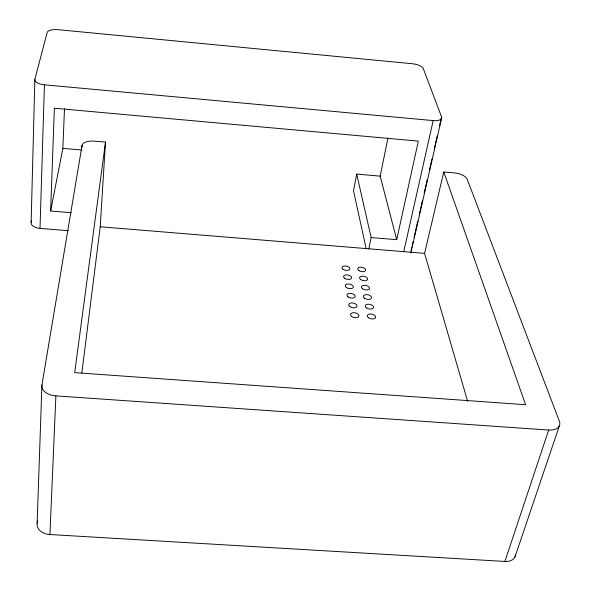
<?xml version="1.0" encoding="UTF-8"?>
<svg xmlns="http://www.w3.org/2000/svg" width="591" height="591" viewBox="0 0 591 591"><rect width="100%" height="100%" fill="white"/><g stroke="black" fill="none" stroke-linecap="round" stroke-linejoin="round"><path stroke-width="0.89" d="M68.327 230.704L40.011 228.399A9.981 5.186 2.1 0 1 31.138 222.415L34.869 79.32L47.162 32.512A9.899 3.886 4 0 1 57.933 29.668L412.54 63.762A9.574 3.709 10.5 0 1 423.289 68.578L441.558 116.885L439.505 125.868M40.011 228.399L44.428 84.816A10.734 4.543 3.4 0 1 34.869 79.32M515.581 554.572A14.184 9.382 22.5 0 1 504.899 561.45L49.932 534.53A14.273 10.313 -1.4 0 1 37.137 523.294L41.924 384.985L82.06 145.393A11.414 5.349 4 0 1 94.228 141.131L105.494 142.128L100.219 226.774L81.846 372.936M71.193 212.716L50.649 211.009L54.357 108.212L418.332 141.109L396.709 239.68L371.148 237.56L356.705 174.079L380.183 176.133L396.709 239.68M50.649 211.009L62.86 148.363L64.493 108.729M49.932 534.53L55.879 395.874A15.484 9.766 1 0 1 41.924 384.985M81.964 147.225L82.06 145.393M105.494 142.128L74.688 372.64L525.621 404.717L443.76 171.974L454.457 172.919A11.155 5.046 12.5 0 1 467.185 179.228L559.389 421.243A15.336 8.843 19.3 0 1 548.662 430.041L504.899 561.45M37.137 523.294L37.543 520.568M356.705 174.079L353.514 190.716L366.184 248.833M380.183 176.133L387.925 138.168M368.806 248.959L371.148 237.56M31.138 222.415L31.537 220.62M403.756 251.648L433.181 120.594A10.372 4.314 11.3 0 0 441.558 116.885M410.996 250.776L411.816 247.186M412.23 245.383L413.05 241.793M414.077 237.301L417.763 221.123M419.403 213.935L422.484 200.452M424.124 193.264L427.197 179.79M429.458 169.905L431.918 159.119M434.171 149.235L437.251 135.76M410.841 252.992L441.662 118.045M467.629 401.355L424.574 253.362L443.76 171.974M514.975 556.966L559.322 425.985M55.879 395.874L548.662 430.041M100.219 226.774L424.574 253.362M62.86 148.363L81.942 150.033M44.428 84.816L433.181 120.594M346.37 287.514A4.13 2.246 11.3 0 0 353.219 287.529A4.13 2.246 11.3 0 0 348.343 284.005A4.13 2.246 11.3 0 0 346.37 287.514M348.099 296.941A4.174 2.298 11.5 0 0 355.021 296.941A4.174 2.298 11.5 0 0 350.086 293.343A4.174 2.298 11.5 0 0 348.099 296.941M343.024 269.289A4.034 2.142 11 0 0 349.724 269.326A4.034 2.142 11 0 0 344.967 265.943A4.034 2.142 11 0 0 343.024 269.289M349.872 306.581A4.226 2.349 11.6 0 0 356.875 306.574A4.226 2.349 11.6 0 0 351.867 302.902A4.226 2.349 11.6 0 0 349.872 306.581M366.45 307.867A4.226 2.334 12.1 0 0 373.423 307.859A4.226 2.334 12.1 0 0 368.363 304.188A4.226 2.334 12.1 0 0 366.45 307.867M364.492 298.219A4.174 2.283 11.9 0 0 371.384 298.219A4.174 2.283 11.9 0 0 366.39 294.628A4.174 2.283 11.9 0 0 364.492 298.219M368.452 317.744A4.277 2.394 12.3 0 0 375.507 317.714A4.277 2.394 12.3 0 0 370.38 313.969A4.277 2.394 12.3 0 0 368.452 317.744M351.682 316.451A4.277 2.401 11.8 0 0 358.767 316.429A4.277 2.401 11.8 0 0 353.691 312.676A4.277 2.401 11.8 0 0 351.682 316.451M362.579 288.792A4.13 2.238 11.8 0 0 369.397 288.807A4.13 2.238 11.8 0 0 364.462 285.283A4.13 2.238 11.8 0 0 362.579 288.792M360.709 279.58A4.078 2.187 11.6 0 0 367.454 279.602A4.078 2.187 11.6 0 0 362.586 276.152A4.078 2.187 11.6 0 0 360.709 279.58M358.877 270.567A4.034 2.135 11.4 0 0 365.548 270.597A4.034 2.135 11.4 0 0 360.739 267.213A4.034 2.135 11.4 0 0 358.877 270.567M344.679 278.302A4.078 2.194 11.1 0 0 351.453 278.324A4.078 2.194 11.1 0 0 346.636 274.874A4.078 2.194 11.1 0 0 344.679 278.302"/></g></svg>
